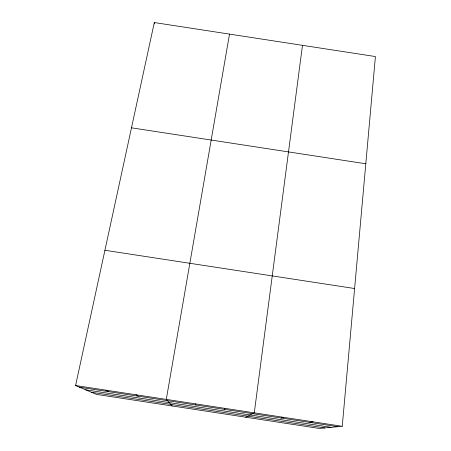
<?xml version="1.0" encoding="UTF-8"?>
<svg xmlns="http://www.w3.org/2000/svg" width="451" height="451" viewBox="0 0 451 451"><rect width="100%" height="100%" fill="white"/><g stroke="black" fill="none" stroke-linecap="round" stroke-linejoin="round"><path stroke-width="0.68" d="M342.247 426.291L375.418 56.55L154.315 22.55L75.582 385.537L96.429 394.394L319.308 428.45L342.247 426.291L75.582 385.537M302.48 45.331L254.285 412.845L245.784 417.214M229.52 34.113L166.289 399.4L172.237 405.973M224.254 409.345L224.959 408.364M281.058 418.026L283.611 417.327M309.454 422.367L312.932 421.809M104.92 250.277L354.604 288.522M79.585 387.234L337.844 426.702M85.707 389.839L331.107 427.339M91.406 392.257L324.838 427.931M131.483 127.813L365.795 163.775M105.822 390.16L108.871 391.71M136.061 394.777L138.153 396.187M195.627 403.882L195.841 405.004M154.315 22.55L154.473 23.92"/></g></svg>
